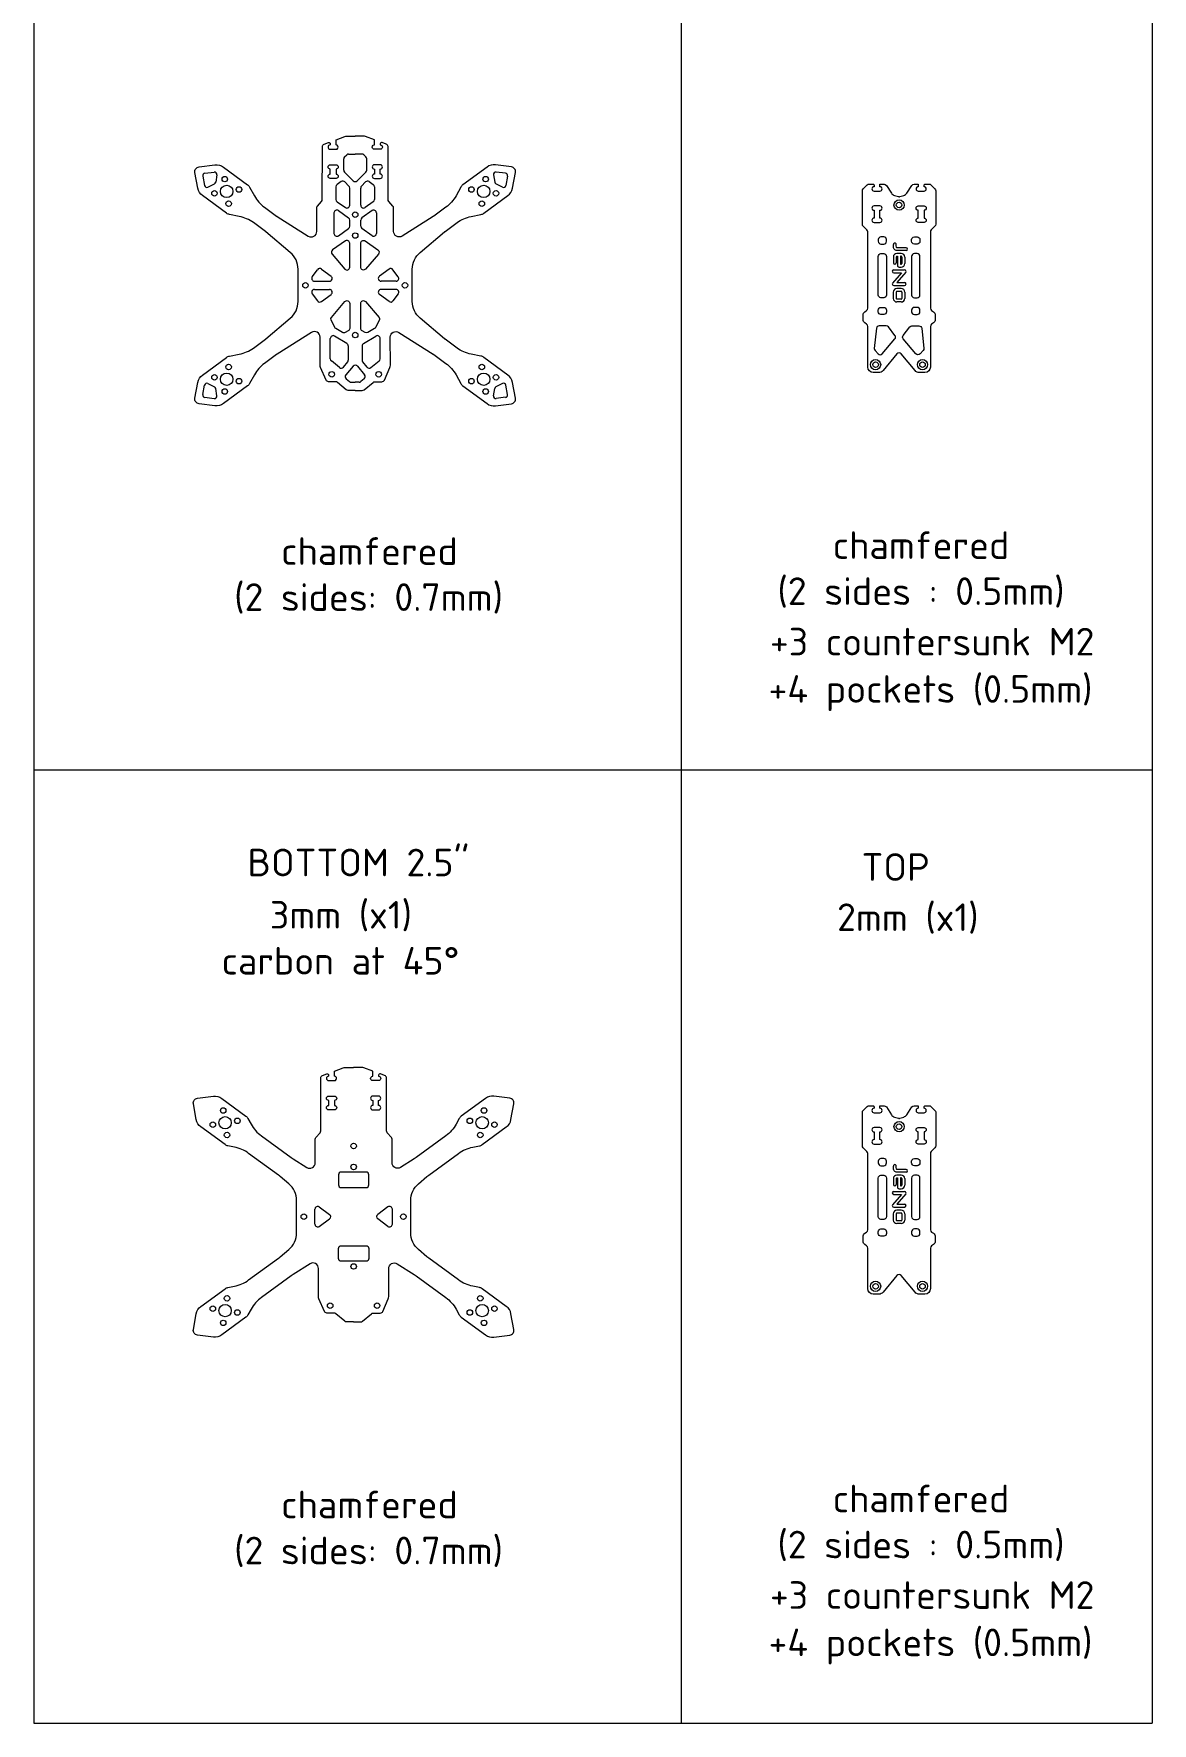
# Model space of a CAD drawing. Header units: millimetres. Extents: x -685 to 944, y -691 to 522.
# Drawn here: x 0 to 405, y -691 to -79 of the extents above; entities that cross this region are included whole.
import ezdxf

# ---------------------------------------------------------------- set-up
doc = ezdxf.new("R2010")
doc.units = ezdxf.units.MM
doc.linetypes.add('JIS_09_08', pattern=[10.75, 8, -0.55, 0.55, -0.55, 0.55, -0.55])
doc.layers.get('0').update_dxf_attribs({"lineweight": 5})
for name, color, linetype, lineweight in [('Calque1', 150, 'Continuous', 15), ('Calque1_pocket', 10, 'Continuous', 15), ('Calque2', 251, 'Continuous', 15), ('chamfered', 30, 'Continuous', 15), ('countersunk', 90, 'Continuous', 15), ('Cut', 150, 'Continuous', 15)]:
    doc.layers.add(name, color=color, linetype=linetype, lineweight=lineweight)
doc.styles.get("Standard").update_dxf_attribs({"font": 'arial.ttf'})

msp = doc.modelspace()

# ---------------------------------------------------------------- linework, layer by layer
at = {"layer": 'Calque1'}
for p, q in [((114.08, -122.41), (116.46, -122.41)), ((118.83, -122.41), (116.46, -122.41)), ((112.31, -128.23), (112.31, -124.17)), ((112.61, -123.45), (113.39, -122.7)), ((120.3, -123.45), (119.53, -122.7)), ((120.61, -128.23), (120.61, -124.17)), ((61.25, -130.37), (61.88, -133.75)), ((61.99, -129.37), (65.4, -128.94)), ((63.11, -134.36), (65.46, -133.16)), ((66.35, -129.93), (65.92, -132.53)), ((109.48, -134.24), (109.48, -138.85)), ((111.42, -132.39), (109.91, -133.42)), ((115.75, -132.09), (112.6, -128.94)), ((114.16, -133.99), (112.69, -132.51)), ((114.46, -140.96), (114.46, -134.7)), ((117.16, -132.09), (120.31, -128.94)), ((118.46, -140.96), (118.46, -134.7)), ((118.75, -133.99), (120.23, -132.51)), ((121.5, -132.39), (123, -133.42)), ((123.44, -134.24), (123.44, -138.85)), ((166.56, -129.93), (166.99, -132.53)), ((169.8, -134.36), (167.45, -133.16)), ((170.93, -129.37), (167.52, -128.94)), ((171.66, -130.37), (171.04, -133.75)), ((109.9, -139.66), (112.88, -141.78)), ((123.02, -139.66), (120.04, -141.78)), ((108.77, -143.7), (108.77, -151.17)), ((110.35, -142.89), (114.04, -145.5)), ((114.46, -148.55), (114.46, -146.32)), ((118.46, -148.55), (118.46, -146.32)), ((122.56, -142.89), (118.88, -145.5)), ((124.14, -143.7), (124.14, -151.17)), ((110.35, -151.98), (114.04, -149.37)), ((122.56, -151.98), (118.88, -149.37)), ((107.44, -196.6), (107.44, -189.21)), ((113.47, -191.07), (108.95, -188.36)), ((119.44, -191.07), (123.96, -188.36)), ((125.48, -196.6), (125.48, -189.21)), ((113.96, -191.93), (113.96, -197.1)), ((118.96, -191.93), (118.96, -197.1)), ((110.77, -199.75), (107.81, -197.38)), ((112.17, -199.61), (113.73, -197.75)), ((120.75, -199.61), (119.19, -197.75)), ((122.14, -199.75), (125.1, -197.38)), ((61.25, -209.55), (61.88, -206.17)), ((63.11, -205.56), (65.46, -206.77)), ((66.35, -210), (65.92, -207.39)), ((166.56, -210), (166.99, -207.39)), ((169.8, -205.56), (167.45, -206.77)), ((171.66, -209.55), (171.04, -206.17)), ((61.99, -210.56), (65.4, -210.99)), ((170.93, -210.56), (167.52, -210.99))]:
    msp.add_line(p, q, dxfattribs=at)
for points in [[(116.46, -208.08), (113.88, -208.08, -0.175895), (113.24, -207.85), (109.99, -205.13, 0.175895), (109.35, -204.9), (106.8, -204.9, -0.297645), (105.89, -204.3), (103.9, -199.75, -0.103774), (103.73, -198.95), (103.73, -188.73, 0.590315), (100.67, -187.04), (88.2, -194.89, 0.017358), (87.95, -195.06), (83.6, -198.24, 0.109594), (79.92, -202.42), (78.18, -205.58, -0.109594), (77.45, -206.42), (68.7, -212.82, -0.19144), (65.63, -213.61), (59.86, -212.89, -0.431181), (58.39, -210.87), (59.45, -205.16, -0.19144), (61.13, -202.47), (69.88, -196.08, -0.109594), (70.9, -195.63), (74.44, -194.93, 0.109594), (79.55, -192.69), (83.9, -189.52, 0.017307), (84.13, -189.33), (92.93, -181.91, 0.221063), (95.77, -175.8), (95.77, -164.13, 0.221063), (92.93, -158.01), (84.13, -150.59, 0.017307), (83.9, -150.41), (79.55, -147.23, 0.109594), (74.44, -144.99), (70.9, -144.29, -0.109594), (69.88, -143.85), (61.13, -137.45, -0.19144), (59.45, -134.77), (58.39, -129.05, -0.431181), (59.86, -127.04), (65.63, -126.31, -0.19144), (68.7, -127.11), (77.45, -133.5, -0.109594), (78.18, -134.34), (79.92, -137.5, 0.109594), (83.6, -141.69), (87.95, -144.87, 0.017358), (88.2, -145.03), (99.47, -152.13, 0.589867), (102.54, -150.44), (102.54, -141.9, -0.183657), (102.8, -141.24), (104.29, -139.56, 0.18376), (104.54, -138.9), (104.55, -119.69, -0.316113), (105.21, -118.75), (106.73, -118.2, -0.519608), (107.4, -118.68), (107.4, -119.06, 0.999903), (107.4, -120.66), (109.46, -120.66, 1.021867), (109.5, -119.06), (109.5, -117.21), (112.71, -116.05, -0.092844), (113.43, -115.92), (116.46, -115.92)], [(116.46, -208.08), (119.03, -208.08, 0.175895), (119.67, -207.85), (122.92, -205.13, -0.175895), (123.56, -204.9), (126.11, -204.9, 0.297645), (127.03, -204.3), (129.02, -199.75, 0.103774), (129.19, -198.95), (129.18, -188.73, -0.590315), (132.25, -187.04), (144.72, -194.89, -0.017358), (144.97, -195.06), (149.31, -198.24, -0.109594), (152.99, -202.42), (154.73, -205.58, 0.109594), (155.47, -206.42), (164.22, -212.82, 0.19144), (167.29, -213.61), (173.05, -212.89, 0.431181), (174.52, -210.87), (173.47, -205.16, 0.19144), (171.78, -202.47), (163.03, -196.08, 0.109594), (162.01, -195.63), (158.47, -194.93, -0.109594), (153.36, -192.69), (149.02, -189.52, -0.017307), (148.78, -189.33), (139.99, -181.91, -0.221063), (137.14, -175.8), (137.14, -164.13, -0.221063), (139.99, -158.01), (148.78, -150.59, -0.017307), (149.02, -150.41), (153.36, -147.23, -0.109594), (158.47, -144.99), (162.01, -144.29, 0.109594), (163.03, -143.85), (171.78, -137.45, 0.19144), (173.47, -134.77), (174.52, -129.05, 0.431181), (173.05, -127.04), (167.29, -126.31, 0.19144), (164.22, -127.11), (155.47, -133.5, 0.109594), (154.73, -134.34), (152.99, -137.5, -0.109594), (149.31, -141.69), (144.97, -144.87, -0.017358), (144.72, -145.03), (133.45, -152.13, -0.589867), (130.38, -150.44), (130.37, -141.9, 0.183657), (130.12, -141.24), (128.63, -139.56, -0.18376), (128.37, -138.9), (128.36, -119.69, 0.316113), (127.7, -118.75), (126.18, -118.2, 0.519608), (125.51, -118.68), (125.51, -119.06, -0.999903), (125.51, -120.66), (123.46, -120.66, -1.021867), (123.41, -119.06), (123.41, -117.21), (120.2, -116.05, 0.092844), (119.48, -115.92), (116.46, -115.92)]]:
    msp.add_lwpolyline(points, format="xyb", dxfattribs=at)
for points in [[(306.96, -155.02), (307.96, -155.02, 0.414214), (308.96, -154.02), (308.96, -153.41, 0.414214), (307.96, -152.41), (306.96, -152.41, 0.414214), (305.96, -153.41), (305.96, -154.02, 0.414214)], [(320.06, -155.02), (319.06, -155.02, -0.414214), (318.06, -154.02), (318.06, -153.41, -0.414214), (319.06, -152.41), (320.06, -152.41, -0.414214), (321.06, -153.41), (321.06, -154.02, -0.414214)], [(306.96, -177.95), (307.96, -177.95, -0.414214), (308.96, -178.95), (308.96, -179.55, -0.414214), (307.96, -180.55), (306.96, -180.55, -0.414214), (305.96, -179.55), (305.96, -178.95, -0.414214)], [(320.06, -177.95), (319.06, -177.95, 0.414214), (318.06, -178.95), (318.06, -179.55, 0.414214), (319.06, -180.55), (320.06, -180.55, 0.414214), (321.06, -179.55), (321.06, -178.95, 0.414214)], [(306.96, -489.04), (307.96, -489.04, 0.414214), (308.96, -488.04), (308.96, -487.44, 0.414214), (307.96, -486.44), (306.96, -486.44, 0.414214), (305.96, -487.44), (305.96, -488.04, 0.414214)], [(320.06, -489.04), (319.06, -489.04, -0.414214), (318.06, -488.04), (318.06, -487.44, -0.414214), (319.06, -486.44), (320.06, -486.44, -0.414214), (321.06, -487.44), (321.06, -488.04, -0.414214)], [(306.96, -511.97), (307.96, -511.97, -0.414214), (308.96, -512.97), (308.96, -513.57, -0.414214), (307.96, -514.57), (306.96, -514.57, -0.414214), (305.96, -513.57), (305.96, -512.97, -0.414214)], [(320.06, -511.97), (319.06, -511.97, 0.414214), (318.06, -512.97), (318.06, -513.57, 0.414214), (319.06, -514.57), (320.06, -514.57, 0.414214), (321.06, -513.57), (321.06, -512.97, 0.414214)]]:
    msp.add_lwpolyline(points, format="xyb", close=True, dxfattribs=at)
for centre in [(69.2, -131.47), (74.34, -135.23), (158.57, -135.23), (163.71, -131.47), (65.45, -136.61), (70.58, -140.36), (162.33, -140.36), (167.47, -136.61), (98.43, -169.96), (134.49, -169.96), (70.58, -199.56), (162.33, -199.56), (65.45, -203.32), (69.2, -208.45), (74.34, -204.7), (158.57, -204.7), (163.71, -208.45), (167.47, -203.32)]:
    msp.add_circle(centre, 1, dxfattribs=at)
for centre, radius, start, end in [((114.08, -123.41), 1, 90, 134.11683), ((118.83, -123.41), 1, 45.88317, 90), ((113.31, -124.17), 1, 134.11683, 180), ((113.31, -128.23), 1, 180, 225), ((119.61, -124.17), 1, 0, 45.88317), ((119.61, -128.23), 1, 315, 0), ((62.1, -130.22), 0.858, 97.17847, 190.47766), ((62.72, -133.6), 0.858, 190.47766, 297.09277), ((65.51, -129.79), 0.858, 350.56336, 97.17847), ((65.07, -132.39), 0.858, 297.09277, 350.56336), ((110.48, -134.24), 1, 124.26684, 180), ((111.98, -133.22), 1, 45, 124.26684), ((113.46, -134.7), 1, 0, 45), ((116.46, -131.38), 1, 225, 315), ((119.46, -134.7), 1, 135, 180), ((120.93, -133.22), 1, 55.73316, 135), ((122.44, -134.24), 1, 0, 55.73316), ((167.41, -129.79), 0.858, 82.82153, 189.43664), ((167.84, -132.39), 0.858, 189.43664, 242.90723), ((170.19, -133.6), 0.858, 242.90723, 349.52234), ((170.82, -130.22), 0.858, 349.52234, 82.82153), ((110.48, -138.85), 1, 180, 234.63352), ((122.44, -138.85), 1, 305.36648, 0), ((109.77, -143.7), 1, 54.63352, 180), ((113.46, -140.96), 1, 234.63352, 0), ((113.46, -146.32), 1, 0, 54.63352), ((119.46, -140.96), 1, 180, 305.36648), ((119.46, -146.32), 1, 125.36648, 180), ((123.14, -143.7), 1, 0, 125.36648), ((109.77, -151.17), 1, 180, 305.36648), ((113.46, -148.55), 1, 305.36648, 0), ((119.46, -148.55), 1, 180, 234.63352), ((123.14, -151.17), 1, 234.63352, 0), ((108.44, -189.21), 1, 59.02603, 180), ((124.48, -189.21), 1, 0, 120.97397), ((112.96, -191.93), 1, 0, 59.02603), ((119.96, -191.93), 1, 120.97397, 180), ((108.44, -196.6), 1, 180, 231.28296), ((111.4, -198.97), 1, 231.28296, 320.162), ((112.96, -197.1), 1, 320.162, 0), ((119.96, -197.1), 1, 180, 219.838), ((121.52, -198.97), 1, 219.838, 308.71704), ((124.48, -196.6), 1, 308.71704, 0), ((62.72, -206.33), 0.858, 62.90723, 169.52234), ((65.07, -207.53), 0.858, 9.43664, 62.90723), ((167.84, -207.53), 0.858, 117.09277, 170.56336), ((170.19, -206.33), 0.858, 10.47766, 117.09277), ((62.1, -209.71), 0.858, 169.52234, 262.82153), ((65.51, -210.14), 0.858, 262.82153, 9.43664), ((167.41, -210.14), 0.858, 170.56336, 277.17847), ((170.82, -209.71), 0.858, 277.17847, 10.47766)]:
    msp.add_arc(centre, radius, start, end, dxfattribs=at)
at = {"layer": 'Calque1_pocket'}
for p, q in [((314.3, -158.41), (312.74, -158.41)), ((311.44, -159.71), (311.44, -161.82)), ((311.46, -161.82), (311.44, -161.82)), ((311.57, -164.37), (315.52, -164.37)), ((312.48, -159.71), (312.48, -161.82)), ((315.91, -165.22), (312.7, -168.96)), ((314.56, -159.71), (314.56, -162.05)), ((315.6, -159.71), (315.6, -162.05)), ((312.7, -168.96), (315.52, -168.96)), ((314.3, -171.13), (312.73, -171.13)), ((311.43, -172.43), (311.43, -174.69)), ((312.47, -172.43), (312.47, -174.69)), ((314.3, -172.17), (312.73, -172.17)), ((314.3, -174.95), (312.73, -174.95)), ((314.3, -175.99), (312.73, -175.99)), ((314.56, -172.43), (314.56, -174.69)), ((315.6, -172.43), (315.6, -174.69)), ((311.44, -493.73), (311.44, -495.84)), ((311.46, -495.84), (311.44, -495.84)), ((312.48, -493.73), (312.48, -495.84)), ((314.3, -492.43), (312.74, -492.43)), ((314.56, -493.73), (314.56, -496.08)), ((315.6, -493.73), (315.6, -496.08)), ((311.57, -498.39), (315.52, -498.39)), ((315.91, -499.25), (312.7, -502.98)), ((311.43, -506.45), (311.43, -508.72)), ((312.47, -506.45), (312.47, -508.72)), ((312.7, -502.98), (315.52, -502.98)), ((314.3, -505.15), (312.73, -505.15)), ((314.3, -506.19), (312.73, -506.19)), ((314.56, -506.45), (314.56, -508.72)), ((315.6, -506.45), (315.6, -508.72)), ((314.3, -508.98), (312.73, -508.98)), ((314.3, -510.02), (312.73, -510.02))]:
    msp.add_line(p, q, dxfattribs=at)
for points in [[(316.09, -157.39), (312.7, -157.39, -0.245066), (311.77, -156.9, -0.113399), (311.54, -156.33, -0.037158), (311.44, -155.17, -0.049183)], [(316.09, -156.35), (312.7, -156.35, -0.245066), (312.62, -156.3, -0.113399), (312.56, -156.16, -0.037158), (312.48, -155.16)], [(312.74, -159.45), (312.96, -159.45), (312.96, -162.83, 0.414214), (313.48, -163.35), (314.3, -163.35)], [(311.57, -165.41), (314.39, -165.41), (311.18, -169.14, 0.640968), (311.57, -170), (315.52, -170)], [(316.09, -491.41), (312.7, -491.41, -0.245066), (311.77, -490.92, -0.113399), (311.54, -490.35, -0.037158), (311.44, -489.19, -0.049183)], [(316.09, -490.37), (312.7, -490.37, -0.245066), (312.62, -490.33, -0.113399), (312.56, -490.19, -0.037158), (312.48, -489.18)], [(312.74, -493.47), (312.96, -493.47), (312.96, -496.86, 0.414214), (313.48, -497.38), (314.3, -497.38)], [(311.57, -499.43), (314.39, -499.43), (311.18, -503.17, 0.640968), (311.57, -504.02), (315.52, -504.02)]]:
    msp.add_lwpolyline(points, format="xyb", dxfattribs=at)
for points in [[(314.3, -159.45), (314, -159.45), (314, -162.31), (314.3, -162.31)], [(314.3, -493.47), (314, -493.47), (314, -496.34), (314.3, -496.34)]]:
    msp.add_lwpolyline(points, dxfattribs=at)
for centre, radius, start, end in [((311.96, -155.16), 0.52, 0.52993, 180.52993), ((312.74, -159.71), 1.3, 90, 180), ((314.3, -159.71), 1.3, 0, 90), ((316.09, -156.87), 0.52, 270, 90), ((311.57, -164.89), 0.52, 90, 270), ((311.97, -161.82), 0.512, 180, 0), ((312.74, -159.71), 0.26, 90, 180), ((314.3, -159.71), 0.26, 0, 90), ((314.3, -162.05), 1.3, 270, 0), ((314.3, -162.05), 0.26, 270, 0), ((315.52, -164.89), 0.52, 319.36567, 90), ((312.73, -172.43), 1.3, 90, 180), ((314.3, -172.43), 1.3, 0, 90), ((315.52, -169.48), 0.52, 270, 90), ((312.73, -174.69), 1.3, 180, 270), ((312.73, -172.43), 0.26, 90, 180), ((312.73, -174.69), 0.26, 180, 270), ((314.3, -172.43), 0.26, 0, 90), ((314.3, -174.69), 1.3, 270, 0), ((314.3, -174.69), 0.26, 270, 0), ((311.96, -489.18), 0.52, 0.52993, 180.52993), ((312.74, -493.73), 1.3, 90, 180), ((311.97, -495.84), 0.512, 180, 0), ((312.74, -493.73), 0.26, 90, 180), ((314.3, -493.73), 1.3, 0, 90), ((314.3, -493.73), 0.26, 0, 90), ((316.09, -490.89), 0.52, 270, 90), ((311.57, -498.91), 0.52, 90, 270), ((314.3, -496.08), 1.3, 270, 0), ((314.3, -496.08), 0.26, 270, 0), ((315.52, -498.91), 0.52, 319.36567, 90), ((312.73, -506.45), 1.3, 90, 180), ((312.73, -506.45), 0.26, 90, 180), ((314.3, -506.45), 1.3, 0, 90), ((314.3, -506.45), 0.26, 0, 90), ((315.52, -503.5), 0.52, 270, 90), ((312.73, -508.72), 1.3, 180, 270), ((312.73, -508.72), 0.26, 180, 270), ((314.3, -508.72), 1.3, 270, 0), ((314.3, -508.72), 0.26, 270, 0)]:
    msp.add_arc(centre, radius, start, end, dxfattribs=at)
at = {"layer": 'Calque2'}
for p, q in [((0, 405.37), (0, -691.1)), ((234.53, 405.37), (234.53, -691.1)), ((405.23, 400.37), (405.23, -691.1)), ((0, -345.55), (405.23, -345.55)), ((0, -691.1), (405.23, -691.1))]:
    msp.add_line(p, q, dxfattribs=at)
at = {"layer": 'countersunk'}
for centre in [(313.51, -140.86), (305.01, -198.72), (322.01, -198.72), (313.51, -474.89), (305.01, -532.75), (322.01, -532.75)]:
    msp.add_circle(centre, 1.85, dxfattribs=at)
at = {"layer": 'Cut'}
for p, q in [((100.88, -166.86), (102.81, -164.3)), ((104.2, -164.09), (107.7, -166.66)), ((128.72, -164.09), (125.22, -166.66)), ((132.04, -166.86), (130.11, -164.3)), ((101.68, -168.46), (107.11, -168.46)), ((131.24, -168.46), (125.81, -168.46)), ((305.96, -166.48), (305.96, -166.48)), ((100.88, -173.06), (102.81, -175.63)), ((101.68, -171.46), (107.11, -171.46)), ((104.2, -175.83), (107.7, -173.27)), ((128.72, -175.83), (125.22, -173.27)), ((131.24, -171.46), (125.81, -171.46)), ((132.04, -173.06), (130.11, -175.63)), ((115.69, -199.29), (113.06, -202.45)), ((117.23, -199.29), (119.86, -202.45)), ((113.19, -203.85), (114.38, -204.85)), ((115.02, -205.08), (116.46, -205.08)), ((117.9, -205.08), (116.46, -205.08)), ((119.73, -203.85), (118.54, -204.85)), ((305.96, -500.5), (305.96, -500.5)), ((101.85, -510.23), (101.85, -504.8)), ((103.44, -503.99), (107.16, -506.71)), ((128.33, -503.99), (124.61, -506.71)), ((129.92, -510.23), (129.92, -504.8)), ((103.44, -511.04), (107.16, -508.32)), ((128.33, -511.04), (124.61, -508.32))]:
    msp.add_line(p, q, dxfattribs=at)
for points in [[(109.51, -126.25, -1), (109.51, -127.85), (109.51, -129.65, -1), (109.51, -131.25), (107.41, -131.25, -1), (107.41, -129.65), (107.41, -127.85, -1), (107.41, -126.25)], [(123.41, -126.25, 1), (123.41, -127.85), (123.41, -129.65, 1), (123.41, -131.25), (125.51, -131.25, 1), (125.51, -129.65), (125.51, -127.85, 1), (125.51, -126.25)], [(304.46, -142.78), (304.46, -145.58, 1), (304.46, -147.18), (306.56, -147.18, 1), (306.56, -145.58), (306.56, -142.78, 1), (306.56, -141.18), (304.46, -141.18, 1)], [(322.56, -142.78), (322.56, -145.58, -1), (322.56, -147.18), (320.46, -147.18, -1), (320.46, -145.58), (320.46, -142.78, -1), (320.46, -141.18), (322.56, -141.18, -1)], [(112.88, -153.86), (108.23, -157.16, 0.440418), (108.05, -158.62), (112.7, -164.07, 0.69732), (114.46, -163.42), (114.46, -154.67, 0.609005)], [(120.04, -153.86), (124.68, -157.16, -0.440418), (124.86, -158.62), (120.22, -164.07, -0.69732), (118.46, -163.42), (118.46, -154.67, -0.609005)], [(307.96, -174.48), (306.96, -174.48, -0.414214), (305.96, -173.48), (305.96, -159.49, -0.414214), (306.96, -158.49), (307.96, -158.49, -0.414214), (308.96, -159.49), (308.96, -173.48, -0.414214)], [(319.06, -174.48), (320.06, -174.48, 0.414214), (321.06, -173.48), (321.06, -159.49, 0.414214), (320.06, -158.49), (319.06, -158.49, 0.414214), (318.06, -159.49), (318.06, -173.48, 0.414214)], [(304.81, -193.64), (305.9, -194.81, 0.448886), (307.4, -194.78), (311.99, -189.39, 0.354491), (312.02, -188.13), (309.63, -185.04, 0.232539), (308.84, -184.65), (306.3, -184.65, 0.384236), (305.31, -185.55), (304.55, -192.85, 0.216152)], [(322.22, -193.64), (321.12, -194.81, -0.448886), (319.63, -194.78), (315.04, -189.39, -0.354491), (315.01, -188.13), (317.39, -185.04, -0.232539), (318.18, -184.65), (320.72, -184.65, -0.384236), (321.72, -185.55), (322.48, -192.85, -0.216152)], [(108.94, -463.8, -1), (108.94, -465.4), (108.94, -467.2, -1), (108.94, -468.8), (106.84, -468.8, -1), (106.84, -467.2), (106.84, -465.4, -1), (106.84, -463.8)], [(122.84, -463.8, 1), (122.84, -465.4), (122.84, -467.2, 1), (122.84, -468.8), (124.94, -468.8, 1), (124.94, -467.2), (124.94, -465.4, 1), (124.94, -463.8)], [(304.46, -476.8), (304.46, -479.6, 1), (304.46, -481.2), (306.56, -481.2, 1), (306.56, -479.6), (306.56, -476.8, 1), (306.56, -475.2), (304.46, -475.2, 1)], [(322.56, -476.8), (322.56, -479.6, -1), (322.56, -481.2), (320.46, -481.2, -1), (320.46, -479.6), (320.46, -476.8, -1), (320.46, -475.2), (322.56, -475.2, -1)], [(111.39, -491.33, 0.414214), (110.39, -492.33), (110.39, -495.98, 0.414214), (111.39, -496.98), (115.89, -496.98), (120.39, -496.98, 0.414214), (121.39, -495.98), (121.39, -492.33, 0.414214), (120.39, -491.33)], [(307.96, -508.5), (306.96, -508.5, -0.414214), (305.96, -507.5), (305.96, -493.51, -0.414214), (306.96, -492.51), (307.96, -492.51, -0.414214), (308.96, -493.51), (308.96, -507.5, -0.414214)], [(319.06, -508.5), (320.06, -508.5, 0.414214), (321.06, -507.5), (321.06, -493.51, 0.414214), (320.06, -492.51), (319.06, -492.51, 0.414214), (318.06, -493.51), (318.06, -507.5, 0.414214)], [(111.39, -523.7, -0.414214), (110.39, -522.7), (110.39, -519.05, -0.414214), (111.39, -518.05), (115.89, -518.05), (120.39, -518.05, -0.414214), (121.39, -519.05), (121.39, -522.7, -0.414214), (120.39, -523.7)]]:
    msp.add_lwpolyline(points, format="xyb", close=True, dxfattribs=at)
at = {"layer": 'Cut', "flags": 128}
for points in [[(314.28, -194.81, 0.46803), (312.74, -194.81), (307.7, -200.86, -0.222436), (306.17, -201.57), (304.16, -201.57, -0.414114), (302.16, -199.57), (302.16, -184.87, 0.24288), (301.74, -184.05), (301.08, -183.58, -0.243004), (300.45, -182.36), (300.45, -180.75, -0.243004), (301.08, -179.52), (301.74, -179.06, 0.243006), (302.16, -178.24), (302.16, -150.6, 0.198911), (301.87, -149.89), (300.53, -148.55, -0.198912), (300.24, -147.85), (300.24, -135.67, -0.188018), (300.53, -135.01), (301.97, -133.57, -0.198912), (302.68, -133.28), (304.06, -133.28, -0.414214), (304.46, -133.68), (304.46, -134.21, 1), (304.46, -135.81), (306.56, -135.81, 1), (306.56, -134.21), (306.56, -133.28), (308.06, -133.28, -0.253934), (308.9, -133.73), (310.73, -136.55, 0.175444), (311.82, -137.38), (313.27, -137.82, 0.062578), (313.51, -137.87, 0.062578), (313.76, -137.82), (315.21, -137.38, 0.175444), (316.29, -136.55), (318.13, -133.73, -0.253934), (318.97, -133.28), (320.46, -133.28), (320.46, -134.21, 1), (320.46, -135.81), (322.56, -135.81, 1), (322.56, -134.21), (322.56, -133.68, -0.414214), (322.96, -133.28), (324.35, -133.28, -0.198912), (325.06, -133.57), (326.49, -135.01, -0.188018), (326.78, -135.67), (326.79, -147.85, -0.198912), (326.49, -148.55), (325.16, -149.89, 0.198912), (324.86, -150.6), (324.86, -178.24, 0.243006), (325.28, -179.06), (325.95, -179.52, -0.243004), (326.58, -180.75), (326.58, -182.36, -0.243004), (325.95, -183.58), (325.29, -184.05, 0.24288), (324.87, -184.87), (324.86, -199.57, -0.414114), (322.86, -201.57), (320.86, -201.57, -0.222436), (319.32, -200.86)], [(113.93, -186.51), (112.85, -187.09, -0.263047), (111.86, -187.06), (109.46, -185.62, -0.142593), (109.08, -185.21), (107.71, -182.46, -0.301012), (107.81, -181.58), (112.7, -175.85, -0.69732), (114.46, -176.5), (114.46, -185.63, -0.277435)], [(314.28, -528.84, 0.46803), (312.74, -528.84), (307.7, -534.88, -0.222436), (306.17, -535.6), (304.16, -535.6, -0.414114), (302.16, -533.6), (302.16, -518.89, 0.24288), (301.74, -518.07), (301.08, -517.61, -0.243004), (300.45, -516.38), (300.45, -514.77, -0.243004), (301.08, -513.55), (301.74, -513.08, 0.243006), (302.16, -512.26), (302.16, -484.62, 0.198911), (301.87, -483.91), (300.53, -482.58, -0.198912), (300.24, -481.87), (300.24, -469.69, -0.188018), (300.53, -469.03), (301.97, -467.59, -0.198912), (302.68, -467.3), (304.06, -467.3, -0.414214), (304.46, -467.7), (304.46, -468.23, 1), (304.46, -469.83), (306.56, -469.83, 1), (306.56, -468.23), (306.56, -467.3), (308.06, -467.3, -0.253934), (308.9, -467.75), (310.73, -470.58, 0.175444), (311.82, -471.4), (313.27, -471.85, 0.062578), (313.51, -471.89, 0.062578), (313.76, -471.85), (315.21, -471.4, 0.175444), (316.29, -470.58), (318.13, -467.75, -0.253934), (318.97, -467.3), (320.46, -467.3), (320.46, -468.23, 1), (320.46, -469.83), (322.56, -469.83, 1), (322.56, -468.23), (322.56, -467.7, -0.414214), (322.96, -467.3), (324.35, -467.3, -0.198912), (325.06, -467.59), (326.49, -469.03, -0.188018), (326.78, -469.69), (326.79, -481.87, -0.198912), (326.49, -482.58), (325.16, -483.91, 0.198912), (324.86, -484.62), (324.86, -512.26, 0.243006), (325.28, -513.08), (325.95, -513.55, -0.243004), (326.58, -514.77), (326.58, -516.38, -0.243004), (325.95, -517.61), (325.29, -518.07, 0.24288), (324.87, -518.89), (324.86, -533.6, -0.414114), (322.86, -535.6), (320.86, -535.6, -0.222436), (319.32, -534.88)]]:
    msp.add_lwpolyline(points, format="xyb", close=True, dxfattribs=at)
msp.add_lwpolyline([(118.46, -176.5, -0.69732), (120.22, -175.85), (125.1, -181.58, -0.301012), (125.21, -182.46), (123.84, -185.21, -0.142593), (123.46, -185.62), (121.05, -187.06, -0.263047), (120.07, -187.09), (118.99, -186.51, -0.277435), (118.46, -185.63), (118.46, -176.5)], format="xyb", dxfattribs=at)
at = {"layer": 'Cut'}
for points in [[(115.89, -545.64), (113.31, -545.64, -0.175895), (112.67, -545.4), (109.42, -542.68, 0.175895), (108.78, -542.45), (106.23, -542.45, -0.297645), (105.32, -541.85), (103.32, -537.31, -0.103774), (103.16, -536.5), (103.16, -526.29, 0.590315), (100.09, -524.59), (93.98, -528.44, 0.017358), (93.23, -528.95), (82.48, -536.81, 0.109594), (78.76, -541.04), (77.61, -543.14, -0.109594), (76.87, -543.97), (68.12, -550.37, -0.19144), (65.06, -551.16), (59.29, -550.44, -0.431181), (57.82, -548.42), (58.87, -542.71, -0.19144), (60.56, -540.03), (69.31, -533.63, -0.109594), (70.33, -533.18), (72.68, -532.72, 0.109594), (77.84, -530.46), (88.61, -522.59, 0.017307), (89.32, -522.03), (92.36, -519.47, 0.221063), (95.2, -513.35), (95.2, -501.68, 0.221063), (92.36, -495.56), (89.32, -493, 0.017307), (88.61, -492.44), (77.84, -484.57, 0.109594), (72.68, -482.31), (70.33, -481.85, -0.109594), (69.31, -481.4), (60.56, -475, -0.19144), (58.87, -472.32), (57.82, -466.61, -0.431181), (59.29, -464.59), (65.06, -463.87, -0.19144), (68.12, -464.66), (76.87, -471.06, -0.109594), (77.61, -471.89), (78.76, -473.99, 0.109594), (82.48, -478.22), (93.23, -486.08, 0.017358), (93.98, -486.59), (98.9, -489.68, 0.589867), (101.96, -487.99), (101.97, -479.45, -0.183657), (102.22, -478.79), (103.71, -477.12, 0.18376), (103.97, -476.45), (103.98, -457.24, -0.316113), (104.64, -456.3), (106.16, -455.76, -0.519608), (106.83, -456.23), (106.83, -456.61, 0.999903), (106.83, -458.21), (108.89, -458.21, 1.021867), (108.93, -456.61), (108.93, -454.76), (112.14, -453.6, -0.092844), (112.86, -453.47), (115.89, -453.47)], [(115.89, -545.64), (118.46, -545.64, 0.175895), (119.1, -545.4), (122.35, -542.68, -0.175895), (122.99, -542.45), (125.54, -542.45, 0.297645), (126.45, -541.85), (128.45, -537.31, 0.103774), (128.61, -536.5), (128.61, -526.29, -0.590315), (131.68, -524.59), (137.79, -528.44, -0.017358), (138.54, -528.95), (149.29, -536.81, -0.109594), (153.01, -541.04), (154.16, -543.14, 0.109594), (154.9, -543.97), (163.65, -550.37, 0.19144), (166.71, -551.16), (172.48, -550.44, 0.431181), (173.95, -548.42), (172.9, -542.71, 0.19144), (171.21, -540.03), (162.46, -533.63, 0.109594), (161.44, -533.18), (159.09, -532.72, -0.109594), (153.93, -530.46), (143.16, -522.59, -0.017307), (142.45, -522.03), (139.41, -519.47, -0.221063), (136.57, -513.35), (136.57, -501.68, -0.221063), (139.41, -495.56), (142.45, -493, -0.017307), (143.16, -492.44), (153.93, -484.57, -0.109594), (159.09, -482.31), (161.44, -481.85, 0.109594), (162.46, -481.4), (171.21, -475, 0.19144), (172.9, -472.32), (173.95, -466.61, 0.431181), (172.48, -464.59), (166.71, -463.87, 0.19144), (163.65, -464.66), (154.9, -471.06, 0.109594), (154.16, -471.89), (153.01, -473.99, -0.109594), (149.29, -478.22), (138.54, -486.08, -0.017358), (137.79, -486.59), (132.87, -489.68, -0.589867), (129.81, -487.99), (129.8, -479.45, 0.183657), (129.55, -478.79), (128.06, -477.12, -0.18376), (127.8, -476.45), (127.79, -457.24, 0.316113), (127.13, -456.3), (125.61, -455.76, 0.519608), (124.94, -456.23), (124.94, -456.61, -0.999903), (124.94, -458.21), (122.88, -458.21, -1.021867), (122.84, -456.61), (122.84, -454.76), (119.63, -453.6, 0.092844), (118.91, -453.47), (115.89, -453.47)]]:
    msp.add_lwpolyline(points, format="xyb", dxfattribs=at)
for centre, radius in [((69.89, -135.92), 2.25), ((163.02, -135.92), 2.25), ((313.51, -140.86), 1), ((116.46, -144.34), 1), ((116.46, -151.93), 1), ((116.46, -187.99), 1), ((69.89, -204.01), 2.25), ((107.96, -202.2), 1), ((124.96, -202.2), 1), ((163.02, -204.01), 2.25), ((305.01, -198.72), 1), ((322.01, -198.72), 1), ((69.32, -473.47), 2.25), ((68.63, -469.02), 1), ((162.45, -473.47), 2.25), ((163.14, -469.02), 1), ((64.88, -474.16), 1), ((70.01, -477.92), 1), ((73.77, -472.78), 1), ((158, -472.78), 1), ((161.76, -477.92), 1), ((166.9, -474.16), 1), ((313.51, -474.89), 1), ((115.89, -481.9), 1), ((115.89, -489.48), 1), ((97.85, -507.51), 1), ((133.92, -507.51), 1), ((115.89, -525.55), 1), ((305.01, -532.75), 1), ((322.01, -532.75), 1), ((70.01, -537.11), 1), ((107.38, -539.76), 1), ((124.39, -539.76), 1), ((161.76, -537.11), 1), ((64.88, -540.87), 1), ((69.32, -541.56), 2.25), ((73.77, -542.25), 1), ((158, -542.25), 1), ((162.45, -541.56), 2.25), ((166.9, -540.87), 1), ((68.63, -546.01), 1), ((163.14, -546.01), 1)]:
    msp.add_circle(centre, radius, dxfattribs=at)
for centre, start, end in [((103.6, -164.9), 53.82807, 143.04152), ((129.31, -164.9), 36.95848, 126.17193), ((101.68, -167.46), 143.04152, 270), ((107.11, -167.46), 270, 53.82807), ((125.81, -167.46), 126.17193, 270), ((131.24, -167.46), 270, 36.95848), ((101.68, -172.46), 90, 216.95848), ((103.6, -175.02), 216.95848, 306.17193), ((107.11, -172.46), 306.17193, 90), ((125.81, -172.46), 90, 233.82807), ((129.31, -175.02), 233.82807, 323.04152), ((131.24, -172.46), 323.04152, 90), ((116.46, -199.93), 39.838, 140.162), ((113.83, -203.09), 140.162, 230.096), ((115.02, -204.08), 230.096, 270), ((117.9, -204.08), 270, 309.904), ((119.09, -203.09), 309.904, 39.838), ((102.85, -504.8), 53.82807, 180), ((106.57, -507.51), 306.17193, 53.82807), ((125.2, -507.51), 126.17193, 233.82807), ((128.92, -504.8), 0, 126.17193), ((102.85, -510.23), 180, 306.17193), ((128.92, -510.23), 233.82807, 0)]:
    msp.add_arc(centre, 1, start, end, dxfattribs=at)

# ---------------------------------------------------------------- texts
at = {"linetype": 'JIS_09_08', "char_height": 10, "attachment_point": 1}
for s, insert in [('{\\fISOCPEUR|b0|i0|c0|p34;BOTTOM 2.5"}', (77.42, -374.15)), ('\\pi152.87807;{\\fISOCPEUR|b0|i0|c0|p34;TOP}', (147.04, -375.8)), ('\\pi139.37807;{\\fISOCPEUR|b0|i0|c0|p34;3mm (x1)\\P\\pi121.87807;carbon at 45°}', (-53.85, -393.1)), ('\\pi139.37807;{\\fISOCPEUR|b0|i0|c0|p34;2mm (x1)}', (151.66, -393.98))]:
    msp.add_mtext_dynamic_manual_height_columns(s, width=327.7561, gutter_width=12.5, heights=[0], dxfattribs=dict(at, insert=insert))
at = {"layer": 'Calque1_pocket', "char_height": 10, "attachment_point": 1}
for insert in [(159.84, -294.58), (159.84, -640.13)]:
    msp.add_mtext_dynamic_manual_height_columns('\\pi163.87807;{\\fISOCPEUR|b0|i0|c0|p34;\\P\\pi106.37807;+4 pockets (0.5mm)}', width=327.7561, gutter_width=12.5, heights=[0], dxfattribs=dict(at, insert=insert))
at = {"layer": 'chamfered', "linetype": 'JIS_09_08', "char_height": 10, "attachment_point": 1}
for s, insert in [('\\pi133.87807;{\\fISOCPEUR|b0|i0|c0|p34;chamfered\\P\\pi116.87807;(2 sides: 0.7mm)}', (-44.27, -261.29)), ('\\pi133.87807;{\\fISOCPEUR|b0|i0|c0|p34;chamfered\\P\\pi113.87807;(2 sides : 0.5mm)}', (155.58, -259.13)), ('\\pi133.87807;{\\fISOCPEUR|b0|i0|c0|p34;chamfered\\P\\pi113.87807;(2 sides : 0.5mm)}', (155.58, -604.67)), ('\\pi133.87807;{\\fISOCPEUR|b0|i0|c0|p34;chamfered\\P\\pi116.87807;(2 sides: 0.7mm)}', (-44.27, -606.83))]:
    msp.add_mtext_dynamic_manual_height_columns(s, width=327.7561, gutter_width=12.5, heights=[0], dxfattribs=dict(at, insert=insert))
at = {"layer": 'countersunk', "char_height": 10, "attachment_point": 1}
for insert in [(159.84, -277.43), (159.84, -622.98)]:
    msp.add_mtext_dynamic_manual_height_columns('\\pi163.87807;{\\fISOCPEUR|b0|i0|c0|p34;\\P\\pi106.87807;+3 countersunk M2}', width=327.7561, gutter_width=12.5, heights=[0], dxfattribs=dict(at, insert=insert))

doc.saveas('drawing.dxf')
